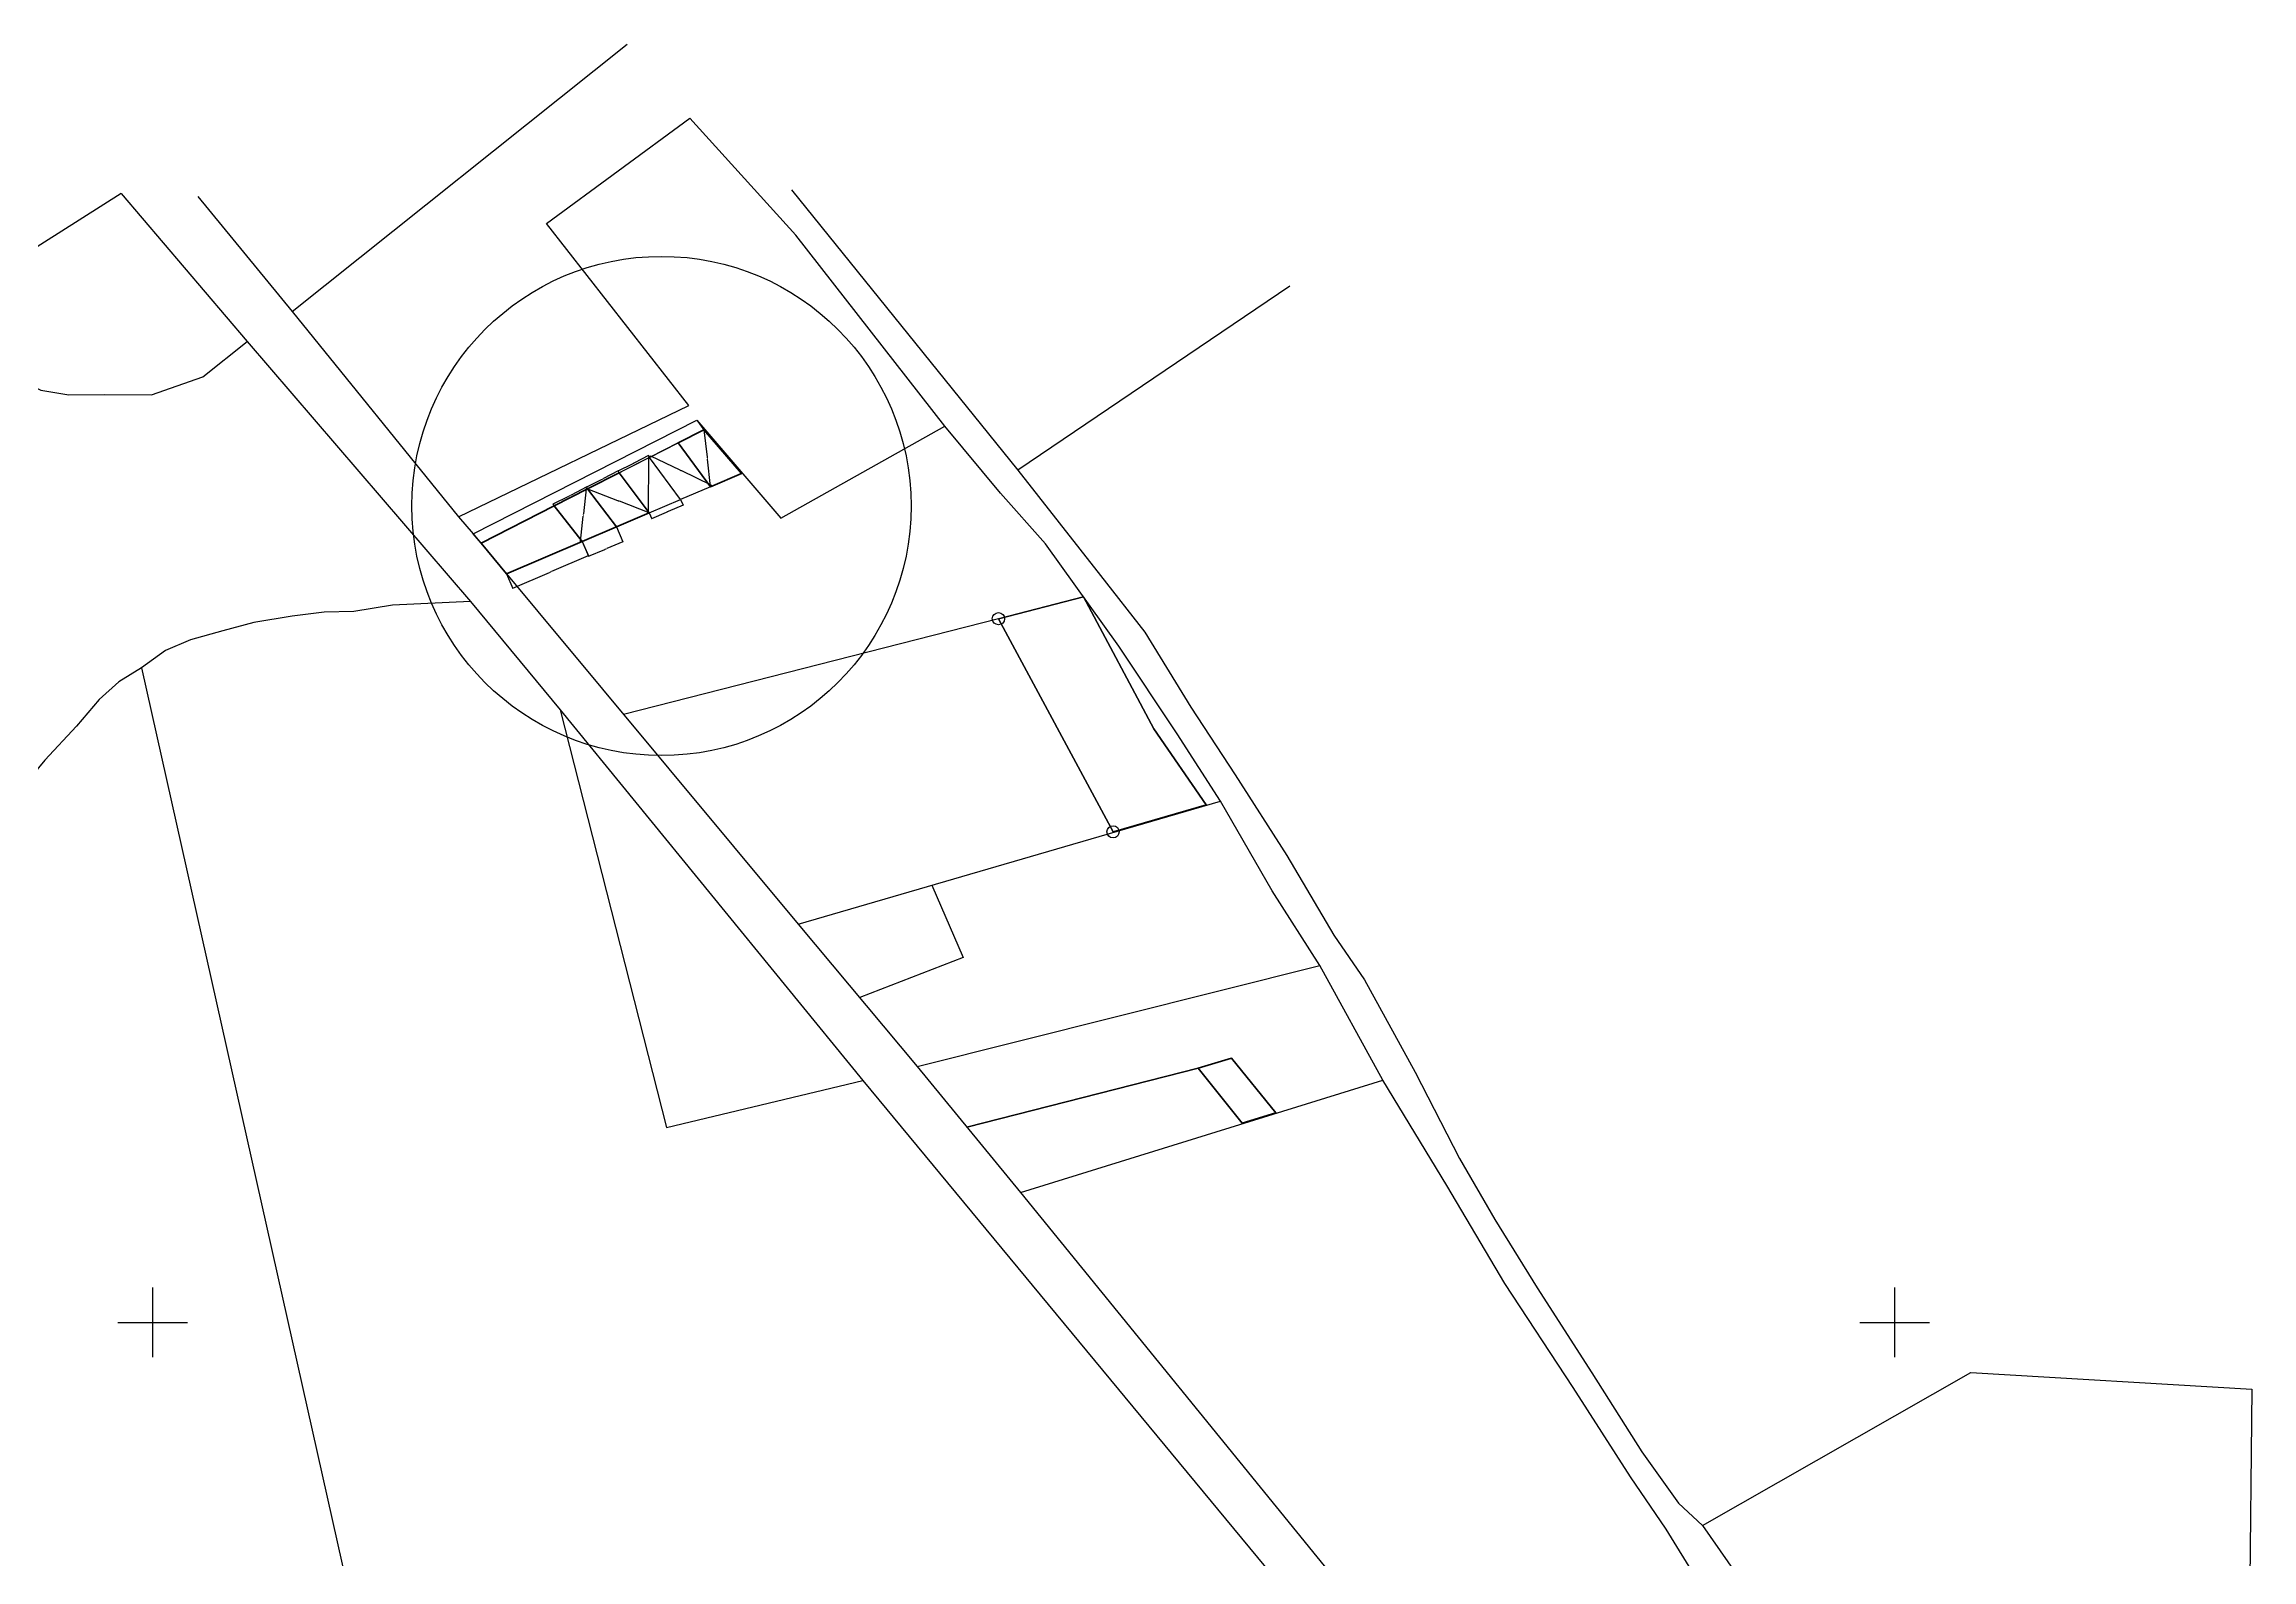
# Model space of a CAD drawing. Header units: millimetres. Extents: x 605783 to 618866, y 1302882 to 1321803.
# Drawn here: x 613179 to 614447, y 1320933 to 1321803 of the extents above; entities that cross this region are included whole.
import ezdxf

# ---------------------------------------------------------------- set-up
doc = ezdxf.new("R2010")
doc.units = ezdxf.units.MM
doc.header["$PDMODE"] = 35
doc.header["$PDSIZE"] = 1.5
for name, color, linetype in [('2', 7, 'Continuous'), ('4', 7, 'Continuous'), ('42', 7, 'Continuous'), ('CVL_CUADCON_LIN', 8, 'Continuous'), ('CVL_CUADCON_TIT', 1, 'Continuous')]:
    doc.layers.add(name, color=color, linetype=linetype)
doc.styles.add('ROMANS', font='ROMANS', dxfattribs={"height": 0.2})
doc.dimstyles.new('STANDARD$0', dxfattribs={"dimtxt": 0.6, "dimasz": 0.5, "dimexe": 0.125, "dimexo": 0.000625, "dimgap": 0.0625, "dimtad": 0, "dimzin": 1, "dimdsep": 46, "dimtxsty": 'ROMANS', "dimblk1": 'ARCHTICK', "dimblk2": 'ARCHTICK', "dimsah": 1, "dimcen": 2.5, "dimclrd": 1, "dimclre": 1, "dimclrt": 30, "dimaunit": 1, "dimadec": 0, "dimazin": 0, "dimtfac": 1, "dimtix": 1, "dimtofl": 0, "dimtmove": 1, "dimatfit": 3, "dimldrblk": 'ARCHTICK', "dimfxl": 1, "dimtolj": 1, "dimtzin": 1, "dimarcsym": 0})

# ---------------------------------------------------------------- blocks, each defined once
blk = doc.blocks.new('COORD')
at = {"layer": '42', "color": 2, "linetype": 'Continuous'}
for p, q in [((0, -2), (0, 2)), ((-2, 0), (2, 0))]:
    blk.add_line(p, q, dxfattribs=at)
blk = doc.blocks.new('COORD$')
at = {"layer": '42', "color": 2, "linetype": 'Continuous'}
blk.add_blockref('COORD', (0, 0), dxfattribs=at)
blk = doc.blocks.new('_ARCHTICK')
at = {"color": 0, "linetype": 'ByBlock', "const_width": 0.15}
blk.add_lwpolyline([(-0.5, -0.5), (0.5, 0.5)], dxfattribs=at)
blk = doc.blocks.new('*D308')
at = {"layer": 'CVL_CUADCON_TIT', "color": 1, "lineweight": -2, "ltscale": 0.5, "transparency": 16777216}
for p, q in [((613488.2, 1321517.1), (613491.8, 1321508.7)), ((613491.7, 1321508.9), (613470.6, 1321499.9)), ((613444.8, 1321498.6), (613448.3, 1321490.2)), ((613448.3, 1321490.3), (613469.4, 1321499.3))]:
    blk.add_line(p, q, dxfattribs=at)
at = {"layer": 'Defpoints', "color": 0, "ltscale": 0.5, "transparency": 16777216}
for p in [(613488.2, 1321517.1), (613491.7, 1321508.9), (613444.8, 1321498.6)]:
    blk.add_point(p, dxfattribs=at)
at = {"layer": 'CVL_CUADCON_TIT', "color": 1, "lineweight": -2, "ltscale": 0.5, "transparency": 16777216, "xscale": 0.5, "yscale": 0.5, "zscale": 0.5}
for p, rotation in [((613491.7, 1321508.9), 23.08074400456815), ((613448.3, 1321490.3), 203.0807440045681)]:
    blk.add_blockref('_ARCHTICK', p, dxfattribs=dict(at, rotation=rotation))
at = {"layer": 'CVL_CUADCON_TIT', "color": 30, "ltscale": 0.5, "transparency": 16777216, "insert": (613470, 1321499.6), "char_height": 0.2, "attachment_point": 5, "rotation": 23.0807, "style": 'ROMANS'}
blk.add_mtext('\\A1;47.24m.', dxfattribs=at)
blk = doc.blocks.new('*D309')
at = {"layer": 'CVL_CUADCON_TIT', "color": 1, "lineweight": -2, "ltscale": 0.5, "transparency": 16777216}
for p, q in [((613488.2, 1321517.1), (613491.9, 1321508.5)), ((613511.5, 1321517), (613502.3, 1321513.1)), ((613507.9, 1321525.5), (613511.6, 1321516.9)), ((613491.8, 1321508.6), (613501.1, 1321512.6))]:
    blk.add_line(p, q, dxfattribs=at)
at = {"layer": 'Defpoints', "color": 0, "ltscale": 0.5, "transparency": 16777216}
for p in [(613488.2, 1321517.1), (613507.9, 1321525.5), (613511.5, 1321517)]:
    blk.add_point(p, dxfattribs=at)
at = {"layer": 'CVL_CUADCON_TIT', "color": 1, "lineweight": -2, "ltscale": 0.5, "transparency": 16777216, "xscale": 0.5, "yscale": 0.5, "zscale": 0.5}
for p, rotation in [((613511.5, 1321517), 23.05810831541054), ((613491.8, 1321508.6), 203.0581083154105)]:
    blk.add_blockref('_ARCHTICK', p, dxfattribs=dict(at, rotation=rotation))
at = {"layer": 'CVL_CUADCON_TIT', "color": 30, "ltscale": 0.5, "transparency": 16777216, "insert": (613501.7, 1321512.8), "char_height": 0.2, "attachment_point": 5, "rotation": 23.0581, "style": 'ROMANS'}
blk.add_mtext('\\A1;21.42m.', dxfattribs=at)
blk = doc.blocks.new('*D310')
at = {"layer": 'CVL_CUADCON_TIT', "color": 1, "lineweight": -2, "ltscale": 0.5, "transparency": 16777216}
for p, q in [((613471.6, 1321538.7), (613480.6, 1321543.2)), ((613490.8, 1321548.4), (613481.8, 1321543.8)), ((613491.3, 1321547.3), (613490.7, 1321548.5)), ((613472.2, 1321537.6), (613471.6, 1321538.8))]:
    blk.add_line(p, q, dxfattribs=at)
at = {"layer": 'Defpoints', "color": 0, "ltscale": 0.5, "transparency": 16777216}
for p in [(613490.8, 1321548.4), (613491.3, 1321547.3), (613472.2, 1321537.6)]:
    blk.add_point(p, dxfattribs=at)
at = {"layer": 'CVL_CUADCON_TIT', "color": 1, "lineweight": -2, "ltscale": 0.5, "transparency": 16777216, "xscale": 0.5, "yscale": 0.5, "zscale": 0.5}
for p, rotation in [((613490.8, 1321548.4), 26.92454383255502), ((613471.6, 1321538.7), 206.924543832555)]:
    blk.add_blockref('_ARCHTICK', p, dxfattribs=dict(at, rotation=rotation))
at = {"layer": 'CVL_CUADCON_TIT', "color": 30, "ltscale": 0.5, "transparency": 16777216, "insert": (613481.2, 1321543.5), "char_height": 0.2, "attachment_point": 5, "rotation": 26.9245, "style": 'ROMANS'}
blk.add_mtext('\\A1;21.47m.', dxfattribs=at)
blk = doc.blocks.new('*D311')
at = {"layer": 'CVL_CUADCON_TIT', "color": 1, "lineweight": -2, "ltscale": 0.5, "transparency": 16777216}
for p, q in [((613490.4, 1321547.4), (613488.9, 1321532.9)), ((613491.3, 1321547.3), (613490.2, 1321547.4)), ((613487.3, 1321517.2), (613488.8, 1321531.7)), ((613488.2, 1321517.1), (613487.1, 1321517.2))]:
    blk.add_line(p, q, dxfattribs=at)
at = {"layer": 'Defpoints', "color": 0, "ltscale": 0.5, "transparency": 16777216}
for p in [(613491.3, 1321547.3), (613487.3, 1321517.2), (613488.2, 1321517.1)]:
    blk.add_point(p, dxfattribs=at)
at = {"layer": 'CVL_CUADCON_TIT', "color": 1, "lineweight": -2, "ltscale": 0.5, "transparency": 16777216, "xscale": 0.5, "yscale": 0.5, "zscale": 0.5}
for p, rotation in [((613490.4, 1321547.4), 84.15659637067701), ((613487.3, 1321517.2), 264.1565963706771)]:
    blk.add_blockref('_ARCHTICK', p, dxfattribs=dict(at, rotation=rotation))
at = {"layer": 'CVL_CUADCON_TIT', "color": 30, "ltscale": 0.5, "transparency": 16777216, "insert": (613488.8, 1321532.3), "char_height": 0.2, "attachment_point": 5, "rotation": 84.1566, "style": 'ROMANS'}
blk.add_mtext('\\A1;30.35m.', dxfattribs=at)
blk = doc.blocks.new('*D312')
at = {"layer": 'CVL_CUADCON_TIT', "color": 1, "lineweight": -2, "ltscale": 0.5, "transparency": 16777216}
for p, q in [((613490.8, 1321548.4), (613499.3, 1321552.7)), ((613508.9, 1321557.6), (613500.4, 1321553.3)), ((613509.5, 1321556.5), (613508.9, 1321557.7)), ((613491.3, 1321547.3), (613490.7, 1321548.5))]:
    blk.add_line(p, q, dxfattribs=at)
at = {"layer": 'Defpoints', "color": 0, "ltscale": 0.5, "transparency": 16777216}
for p in [(613508.9, 1321557.6), (613509.5, 1321556.5), (613491.3, 1321547.3)]:
    blk.add_point(p, dxfattribs=at)
at = {"layer": 'CVL_CUADCON_TIT', "color": 1, "lineweight": -2, "ltscale": 0.5, "transparency": 16777216, "xscale": 0.5, "yscale": 0.5, "zscale": 0.5}
for p, rotation in [((613508.9, 1321557.6), 26.87916963061484), ((613490.8, 1321548.4), 206.8791696306148)]:
    blk.add_blockref('_ARCHTICK', p, dxfattribs=dict(at, rotation=rotation))
at = {"layer": 'CVL_CUADCON_TIT', "color": 30, "ltscale": 0.5, "transparency": 16777216, "insert": (613499.9, 1321553), "char_height": 0.2, "attachment_point": 5, "rotation": 26.8792, "style": 'ROMANS'}
blk.add_mtext('\\A1;20.39m.', dxfattribs=at)
blk = doc.blocks.new('*D313')
at = {"layer": 'CVL_CUADCON_TIT', "color": 1, "lineweight": -2, "ltscale": 0.5, "transparency": 16777216}
for p, q in [((613526.3, 1321566.4), (613518.2, 1321562.3)), ((613526.8, 1321565.3), (613526.2, 1321566.5)), ((613508.9, 1321557.6), (613517, 1321561.7)), ((613509.5, 1321556.5), (613508.9, 1321557.7))]:
    blk.add_line(p, q, dxfattribs=at)
at = {"layer": 'Defpoints', "color": 0, "ltscale": 0.5, "transparency": 16777216}
for p in [(613526.3, 1321566.4), (613526.8, 1321565.3), (613509.5, 1321556.5)]:
    blk.add_point(p, dxfattribs=at)
at = {"layer": 'CVL_CUADCON_TIT', "color": 1, "lineweight": -2, "ltscale": 0.5, "transparency": 16777216, "xscale": 0.5, "yscale": 0.5, "zscale": 0.5}
for p, rotation in [((613526.3, 1321566.4), 26.93472137025801), ((613508.9, 1321557.6), 206.934721370258)]:
    blk.add_blockref('_ARCHTICK', p, dxfattribs=dict(at, rotation=rotation))
at = {"layer": 'CVL_CUADCON_TIT', "color": 30, "ltscale": 0.5, "transparency": 16777216, "insert": (613517.6, 1321562), "char_height": 0.2, "attachment_point": 5, "rotation": 26.9347, "style": 'ROMANS'}
blk.add_mtext('\\A1;19.42m.', dxfattribs=at)
blk = doc.blocks.new('*D314')
at = {"layer": 'CVL_CUADCON_TIT', "color": 1, "lineweight": -2, "ltscale": 0.5, "transparency": 16777216}
for p, q in [((613544.7, 1321541.2), (613546.1, 1321537.9)), ((613526.7, 1321533.5), (613528.1, 1321530.2)), ((613528.1, 1321530.3), (613536.5, 1321533.9)), ((613546.1, 1321538), (613537.6, 1321534.4))]:
    blk.add_line(p, q, dxfattribs=at)
at = {"layer": 'Defpoints', "color": 0, "ltscale": 0.5, "transparency": 16777216}
for p in [(613544.7, 1321541.2), (613526.7, 1321533.5), (613546.1, 1321538)]:
    blk.add_point(p, dxfattribs=at)
at = {"layer": 'CVL_CUADCON_TIT', "color": 1, "lineweight": -2, "ltscale": 0.5, "transparency": 16777216, "xscale": 0.5, "yscale": 0.5, "zscale": 0.5}
for p, rotation in [((613528.1, 1321530.3), 203.2101273506871), ((613546.1, 1321538), 23.2101273506871)]:
    blk.add_blockref('_ARCHTICK', p, dxfattribs=dict(at, rotation=rotation))
at = {"layer": 'CVL_CUADCON_TIT', "color": 30, "ltscale": 0.5, "transparency": 16777216, "insert": (613537.1, 1321534.2), "char_height": 0.2, "attachment_point": 5, "rotation": 23.2101, "style": 'ROMANS'}
blk.add_mtext('\\A1;19.56m.', dxfattribs=at)
blk = doc.blocks.new('*D315')
at = {"layer": 'CVL_CUADCON_TIT', "color": 1, "lineweight": -2, "ltscale": 0.5, "transparency": 16777216}
for p, q in [((613491.3, 1321547.3), (613491.3, 1321547.4)), ((613491.3, 1321547.3), (613508.4, 1321540.6)), ((613526.7, 1321533.5), (613509.6, 1321540.2)), ((613526.7, 1321533.5), (613526.8, 1321533.6))]:
    blk.add_line(p, q, dxfattribs=at)
at = {"layer": 'Defpoints', "color": 0, "ltscale": 0.5, "transparency": 16777216}
for p in [(613491.3, 1321547.3), (613526.7, 1321533.5), (613526.7, 1321533.5)]:
    blk.add_point(p, dxfattribs=at)
at = {"layer": 'CVL_CUADCON_TIT', "color": 1, "lineweight": -2, "ltscale": 0.5, "transparency": 16777216, "xscale": 0.5, "yscale": 0.5, "zscale": 0.5}
for p, rotation in [((613491.3, 1321547.3), 158.6779258837192), ((613526.7, 1321533.5), 338.6779258837191)]:
    blk.add_blockref('_ARCHTICK', p, dxfattribs=dict(at, rotation=rotation))
at = {"layer": 'CVL_CUADCON_TIT', "color": 30, "ltscale": 0.5, "transparency": 16777216, "insert": (613509, 1321540.4), "char_height": 0.2, "attachment_point": 5, "rotation": 338.6779, "style": 'ROMANS'}
blk.add_mtext('\\A1;38.01m.', dxfattribs=at)
blk = doc.blocks.new('*D316')
at = {"layer": 'CVL_CUADCON_TIT', "color": 1, "lineweight": -2, "ltscale": 0.5, "transparency": 16777216}
for p, q in [((613526.8, 1321565.3), (613526.1, 1321565.3)), ((613526.3, 1321565.3), (613526.2, 1321550.1)), ((613526.2, 1321533.5), (613526.2, 1321548.8)), ((613526.7, 1321533.5), (613526.1, 1321533.5))]:
    blk.add_line(p, q, dxfattribs=at)
at = {"layer": 'Defpoints', "color": 0, "ltscale": 0.5, "transparency": 16777216}
for p in [(613526.3, 1321565.3), (613526.8, 1321565.3), (613526.7, 1321533.5)]:
    blk.add_point(p, dxfattribs=at)
at = {"layer": 'CVL_CUADCON_TIT', "color": 1, "lineweight": -2, "ltscale": 0.5, "transparency": 16777216, "xscale": 0.5, "yscale": 0.5, "zscale": 0.5}
for p, rotation in [((613526.3, 1321565.3), 89.84217652665595), ((613526.2, 1321533.5), 269.842176526656)]:
    blk.add_blockref('_ARCHTICK', p, dxfattribs=dict(at, rotation=rotation))
at = {"layer": 'CVL_CUADCON_TIT', "color": 30, "ltscale": 0.5, "transparency": 16777216, "insert": (613526.2, 1321549.4), "char_height": 0.2, "attachment_point": 5, "rotation": 89.8422, "style": 'ROMANS'}
blk.add_mtext('\\A1;31.86m.', dxfattribs=at)
blk = doc.blocks.new('*D317')
at = {"layer": 'CVL_CUADCON_TIT', "color": 1, "lineweight": -2, "ltscale": 0.5, "transparency": 16777216}
for p, q in [((613526.8, 1321565.3), (613527.3, 1321566.5)), ((613527.3, 1321566.3), (613544.2, 1321558.2)), ((613562.3, 1321549.5), (613545.4, 1321557.7)), ((613561.9, 1321548.5), (613562.4, 1321549.6))]:
    blk.add_line(p, q, dxfattribs=at)
at = {"layer": 'Defpoints', "color": 0, "ltscale": 0.5, "transparency": 16777216}
for p in [(613526.8, 1321565.3), (613561.9, 1321548.5), (613562.3, 1321549.5)]:
    blk.add_point(p, dxfattribs=at)
at = {"layer": 'CVL_CUADCON_TIT', "color": 1, "lineweight": -2, "ltscale": 0.5, "transparency": 16777216, "xscale": 0.5, "yscale": 0.5, "zscale": 0.5}
for p, rotation in [((613527.3, 1321566.3), 154.3591657667727), ((613562.3, 1321549.5), 334.3591657667728)]:
    blk.add_blockref('_ARCHTICK', p, dxfattribs=dict(at, rotation=rotation))
at = {"layer": 'CVL_CUADCON_TIT', "color": 30, "ltscale": 0.5, "transparency": 16777216, "insert": (613544.8, 1321557.9), "char_height": 0.2, "attachment_point": 5, "rotation": 334.3592, "style": 'ROMANS'}
blk.add_mtext('\\A1;38.89m.', dxfattribs=at)
blk = doc.blocks.new('*D318')
at = {"layer": 'CVL_CUADCON_TIT', "color": 1, "lineweight": -2, "ltscale": 0.5, "transparency": 16777216}
for p, q in [((613558.1, 1321581.2), (613558.2, 1321581.3)), ((613558.1, 1321581.2), (613559.9, 1321565.5)), ((613561.9, 1321548.6), (613560.1, 1321564.3)), ((613561.9, 1321548.6), (613562, 1321548.6))]:
    blk.add_line(p, q, dxfattribs=at)
at = {"layer": 'Defpoints', "color": 0, "ltscale": 0.5, "transparency": 16777216}
for p in [(613558.1, 1321581.2), (613558.1, 1321581.2), (613561.9, 1321548.6)]:
    blk.add_point(p, dxfattribs=at)
at = {"layer": 'CVL_CUADCON_TIT', "color": 1, "lineweight": -2, "ltscale": 0.5, "transparency": 16777216, "xscale": 0.5, "yscale": 0.5, "zscale": 0.5}
for p, rotation in [((613558.1, 1321581.2), 96.62971136607568), ((613561.9, 1321548.6), 276.6297113660757)]:
    blk.add_blockref('_ARCHTICK', p, dxfattribs=dict(at, rotation=rotation))
at = {"layer": 'CVL_CUADCON_TIT', "color": 30, "ltscale": 0.5, "transparency": 16777216, "insert": (613560, 1321564.9), "char_height": 0.2, "attachment_point": 5, "rotation": 276.6297, "style": 'ROMANS'}
blk.add_mtext('\\A1;32.90m.', dxfattribs=at)

msp = doc.modelspace()

# ---------------------------------------------------------------- linework, layer by layer
at = {"layer": '2', "color": 1, "linetype": 'Continuous'}
for p, q in [((613321.717, 1321649.059), (613513.916, 1321802.609)), ((613608.422, 1321719.03), (613738.194, 1321558.145)), ((613223.493, 1321716.862), (613295.902, 1321631.888)), ((613267.461, 1321715.077), (613321.717, 1321649.059)), ((613894.342, 1321663.719), (613738.194, 1321558.145)), ((613321.717, 1321649.059), (613417.188, 1321531.18)), ((613295.902, 1321631.888), (613424.081, 1321482.683)), ((613417.188, 1321531.18), (613425.629, 1321521.571)), ((613425.629, 1321521.571), (613612.182, 1321297.477)), ((613424.081, 1321482.683), (613475.52, 1321420.461)), ((613475.52, 1321420.461), (613649.301, 1321207.73)), ((613612.182, 1321297.477), (613854.673, 1321367.962)), ((613612.182, 1321297.477), (613680.506, 1321215.783)), ((613680.506, 1321215.783), (613911.636, 1321273.753)), ((613947.852, 1321207.887), (613911.636, 1321273.753)), ((613680.506, 1321215.783), (613739.882, 1321143.441)), ((613649.301, 1321207.73), (613893.188, 1320912.807)), ((613739.882, 1321143.441), (613947.852, 1321207.887)), ((613739.882, 1321143.441), (613957.179, 1320876.321))]:
    msp.add_line(p, q, dxfattribs=at)
for points in [[(613417.188, 1321531.18), (613549.443, 1321595.199), (613467.772, 1321699.688), (613549.993, 1321760.122)], [(613696.375, 1321583.321), (613610.863, 1321692.87), (613549.993, 1321760.122)], [(613223.493, 1321716.862), (613077.18, 1321624.049), (613125.704, 1321625.084), (613150.143, 1321617.09), (613162.115, 1321612.076), (613177.408, 1321604.03), (613193.431, 1321601.325), (613213.758, 1321601.44), (613240.945, 1321601.339), (613270.358, 1321611.669), (613295.902, 1321631.888)], [(613425.629, 1321521.571), (613554.066, 1321586.839), (613602.167, 1321530.443), (613696.375, 1321583.321)], [(613854.673, 1321367.962), (613829.797, 1321406.701), (613796.215, 1321457.081), (613754.197, 1321515.798), (613728.363, 1321544.876), (613696.375, 1321583.321)], [(613738.194, 1321558.145), (613785.811, 1321497.68), (613811.159, 1321465.042), (613837.584, 1321421.992), (613862.967, 1321383.255), (613892.715, 1321336.92), (613919.665, 1321291.077), (613937.348, 1321265.512), (613966.372, 1321212.565), (613991.82, 1321162.902), (614012.1, 1321127.949), (614036.47, 1321088.699), (614067.757, 1321039.831), (614096.483, 1320994.507), (614117.491, 1320965.148), (614131.288, 1320952.266)], [(613424.081, 1321482.683), (613379.373, 1321480.652), (613357.035, 1321476.969), (613340.014, 1321476.619), (613321.734, 1321474.229), (613299.65, 1321470.547), (613281.891, 1321465.873), (613263.374, 1321460.686), (613248.927, 1321454.506), (613235.266, 1321444.519)], [(613235.266, 1321444.519), (613222.1, 1321436.567), (613210.981, 1321426.34), (613197.859, 1321411.019), (613179.679, 1321391.604), (613163.534, 1321371.946), (613155.226, 1321358.94), (613147.72, 1321339.077), (613139.73, 1321315.399), (613132.487, 1321294.013), (613119.998, 1321257.604), (613110.983, 1321235.191), (613101.97, 1321212.524), (613092.453, 1321189.092), (613083.703, 1321164.902), (613076.73, 1321140.976), (613068.775, 1321111.2), (613062.81, 1321088.805), (613057.032, 1321077.591), (613054.01, 1321073), (613031.696, 1321065.251)], [(613235.266, 1321444.519), (613384.805, 1320776.28), (613129.003, 1320722.492)], [(613475.52, 1321420.461), (613536.646, 1321180.668), (613649.301, 1321207.73)], [(613911.636, 1321273.753), (613884.196, 1321316.543), (613854.673, 1321367.962)], [(614142.757, 1320903.286), (614128.168, 1320921.246), (614110.465, 1320950.115), (614089.961, 1320980.239), (614057.135, 1321031.386), (614017.907, 1321091.135), (613984.544, 1321147.361), (613947.852, 1321207.887)], [(614131.288, 1320952.266), (614285.254, 1321040.04), (614446.655, 1321030.53), (614445.378, 1320902.704)], [(614131.288, 1320952.266), (614155.889, 1320916.828), (614167.972, 1320893.01), (614182.34, 1320869.458), (614190.561, 1320854.258)]]:
    msp.add_lwpolyline(points, dxfattribs=at)
at = {"layer": '4', "color": 6, "linetype": 'Continuous'}
msp.add_lwpolyline([(613688.975, 1321319.798), (613706.908, 1321278.29), (613647.474, 1321255.279)], dxfattribs=at)
at = {"layer": 'CVL_CUADCON_LIN', "color": 5, "ltscale": 0.5, "flags": 128}
for points in [[(613727.124, 1321472.792), (613776.035, 1321485.28)], [(613727.124, 1321472.792), (613792.916, 1321350.462)]]:
    msp.add_lwpolyline(points, dxfattribs=at)
msp.add_lwpolyline([(613776.035, 1321485.28), (613727.124, 1321472.792), (613792.916, 1321350.462), (613846.445, 1321365.861), (613816.369, 1321409.501)], close=True, dxfattribs=at)
at = {"layer": 'CVL_CUADCON_LIN', "color": 4, "ltscale": 0.5, "flags": 128}
msp.add_lwpolyline([(613727.124, 1321472.792), (613776.035, 1321485.28), (613816.369, 1321409.501), (613846.445, 1321365.861), (613792.916, 1321350.462)], close=True, dxfattribs=at)
msp.add_lwpolyline([(613727.124, 1321472.792), (613511.967, 1321417.858)], dxfattribs=at)
at = {"layer": 'CVL_CUADCON_LIN', "color": 1, "ltscale": 0.5, "flags": 128}
msp.add_lwpolyline([(613792.916, 1321350.462), (613846.445, 1321365.861), (613816.369, 1321409.501)], dxfattribs=at)
at = {"layer": 'CVL_CUADCON_LIN', "color": 2, "lineweight": 40, "ltscale": 0.5, "flags": 128}
msp.add_lwpolyline([(613841.822, 1321214.689), (613709.059, 1321180.994)], dxfattribs=at)
at = {"layer": 'CVL_CUADCON_LIN', "color": 4, "lineweight": 40, "ltscale": 0.5, "flags": 128}
for points in [[(613841.822, 1321214.689), (613860.978, 1321220.437), (613886.346, 1321189.123)], [(613866.997, 1321183.22), (613841.822, 1321214.689)], [(613866.997, 1321183.22), (613886.346, 1321189.123)]]:
    msp.add_lwpolyline(points, dxfattribs=at)
msp.add_lwpolyline([(613841.822, 1321214.689), (613860.978, 1321220.437), (613886.346, 1321189.123), (613866.997, 1321183.22)], close=True, dxfattribs=at)
at = {"layer": 'CVL_CUADCON_LIN', "color": 1, "ltscale": 0.5}
for centre in [(613727.124, 1321472.792), (613792.916, 1321350.462)]:
    msp.add_circle(centre, 3.502, dxfattribs=at)
at = {"layer": 'CVL_CUADCON_TIT', "color": 2, "lineweight": 30, "ltscale": 0.5, "flags": 128}
for points in [[(613430.095, 1321516.202), (613425.626, 1321521.569), (613554.066, 1321586.839), (613558.085, 1321581.242), (613543.285, 1321573.722), (613526.793, 1321565.343), (613430.095, 1321516.202)], [(613526.795, 1321565.342), (613543.265, 1321573.712), (613561.855, 1321548.512), (613544.685, 1321541.192), (613526.793, 1321565.343)]]:
    msp.add_lwpolyline(points, dxfattribs=at)
at = {"layer": 'CVL_CUADCON_TIT', "color": 3, "lineweight": 40, "ltscale": 0.5, "flags": 128}
msp.add_lwpolyline([(613558.082, 1321581.245), (613543.265, 1321573.712), (613561.904, 1321548.533), (613579.565, 1321556.062), (613558.082, 1321581.245)], dxfattribs=at)
at = {"layer": 'CVL_CUADCON_TIT', "color": 6, "lineweight": 30, "ltscale": 0.5, "flags": 128}
msp.add_lwpolyline([(613526.705, 1321533.482), (613544.685, 1321541.192), (613526.794, 1321565.342), (613509.495, 1321556.522), (613526.705, 1321533.482)], dxfattribs=at)
at = {"layer": 'CVL_CUADCON_TIT', "color": 0, "lineweight": 35, "ltscale": 0.5, "flags": 128}
msp.add_lwpolyline([(613491.305, 1321547.302), (613509.495, 1321556.522), (613526.705, 1321533.482), (613507.925, 1321525.502)], close=True, dxfattribs=at)
at = {"layer": 'CVL_CUADCON_TIT', "color": 141, "lineweight": 35, "ltscale": 0.5, "true_color": 0xadddf7, "flags": 128}
msp.add_lwpolyline([(613488.215, 1321517.112), (613507.925, 1321525.502), (613491.302, 1321547.306), (613472.158, 1321537.578), (613488.215, 1321517.112)], dxfattribs=at)
at = {"layer": 'CVL_CUADCON_TIT', "color": 4, "lineweight": 35, "ltscale": 0.5, "flags": 128}
msp.add_lwpolyline([(613444.755, 1321498.592), (613430.095, 1321516.202), (613472.155, 1321537.582), (613488.215, 1321517.112)], close=True, dxfattribs=at)
at = {"layer": 'CVL_CUADCON_TIT', "color": 3, "ltscale": 0.5}
msp.add_circle((613533.697, 1321537.493), 143.292, dxfattribs=at)

# ---------------------------------------------------------------- block references
at = {"layer": '42', "color": 2, "linetype": 'Continuous', "xscale": 10, "yscale": 10}
for p in [(613241.656, 1321068.869), (614241.656, 1321068.869)]:
    msp.add_blockref('COORD$', p, dxfattribs=at)

# ---------------------------------------------------------------- dimensions: what is measured, and where the dimension line sits
at = {"layer": 'CVL_CUADCON_TIT', "ltscale": 0.5}
for p1, p2, distance, picture, middle in [((613561.881, 1321548.565), (613558.082, 1321581.245), 0, '*D318', (613559.981, 1321564.905)), ((613509.483, 1321556.546), (613526.794, 1321565.342), 1.181, '*D313', (613517.604, 1321561.997)), ((613526.706, 1321533.482), (613526.793, 1321565.343), 0.531, '*D316', (613526.219, 1321549.414)), ((613526.795, 1321565.341), (613561.855, 1321548.512), 1.118, '*D317', (613544.808, 1321557.934)), ((613491.305, 1321547.302), (613509.495, 1321556.522), 1.208, '*D312', (613499.854, 1321552.989)), ((613472.158, 1321537.578), (613491.305, 1321547.302), 1.208, '*D310', (613481.185, 1321543.517)), ((613491.305, 1321547.302), (613488.215, 1321517.111), -0.948, '*D311', (613488.817, 1321532.303)), ((613491.295, 1321547.303), (613526.705, 1321533.481), 0, '*D315', (613509, 1321540.393)), ((613526.705, 1321533.482), (613544.685, 1321541.192), -3.466, '*D314', (613537.061, 1321534.152)), ((613444.755, 1321498.592), (613488.215, 1321517.112), -8.973, '*D308', (613470.003, 1321499.597)), ((613488.215, 1321517.112), (613507.925, 1321525.502), -9.228, '*D309', (613501.684, 1321512.816))]:
    dim = msp.add_aligned_dim(p1=p1, p2=p2, distance=distance, dimstyle='STANDARD$0', override={"dimpost": 'm.', "dimfxl": 31.75}, dxfattribs=at)
    dim.commit()
    dim.dimension.update_dxf_attribs({"geometry": picture, "text_midpoint": middle})

doc.saveas('drawing.dxf')
